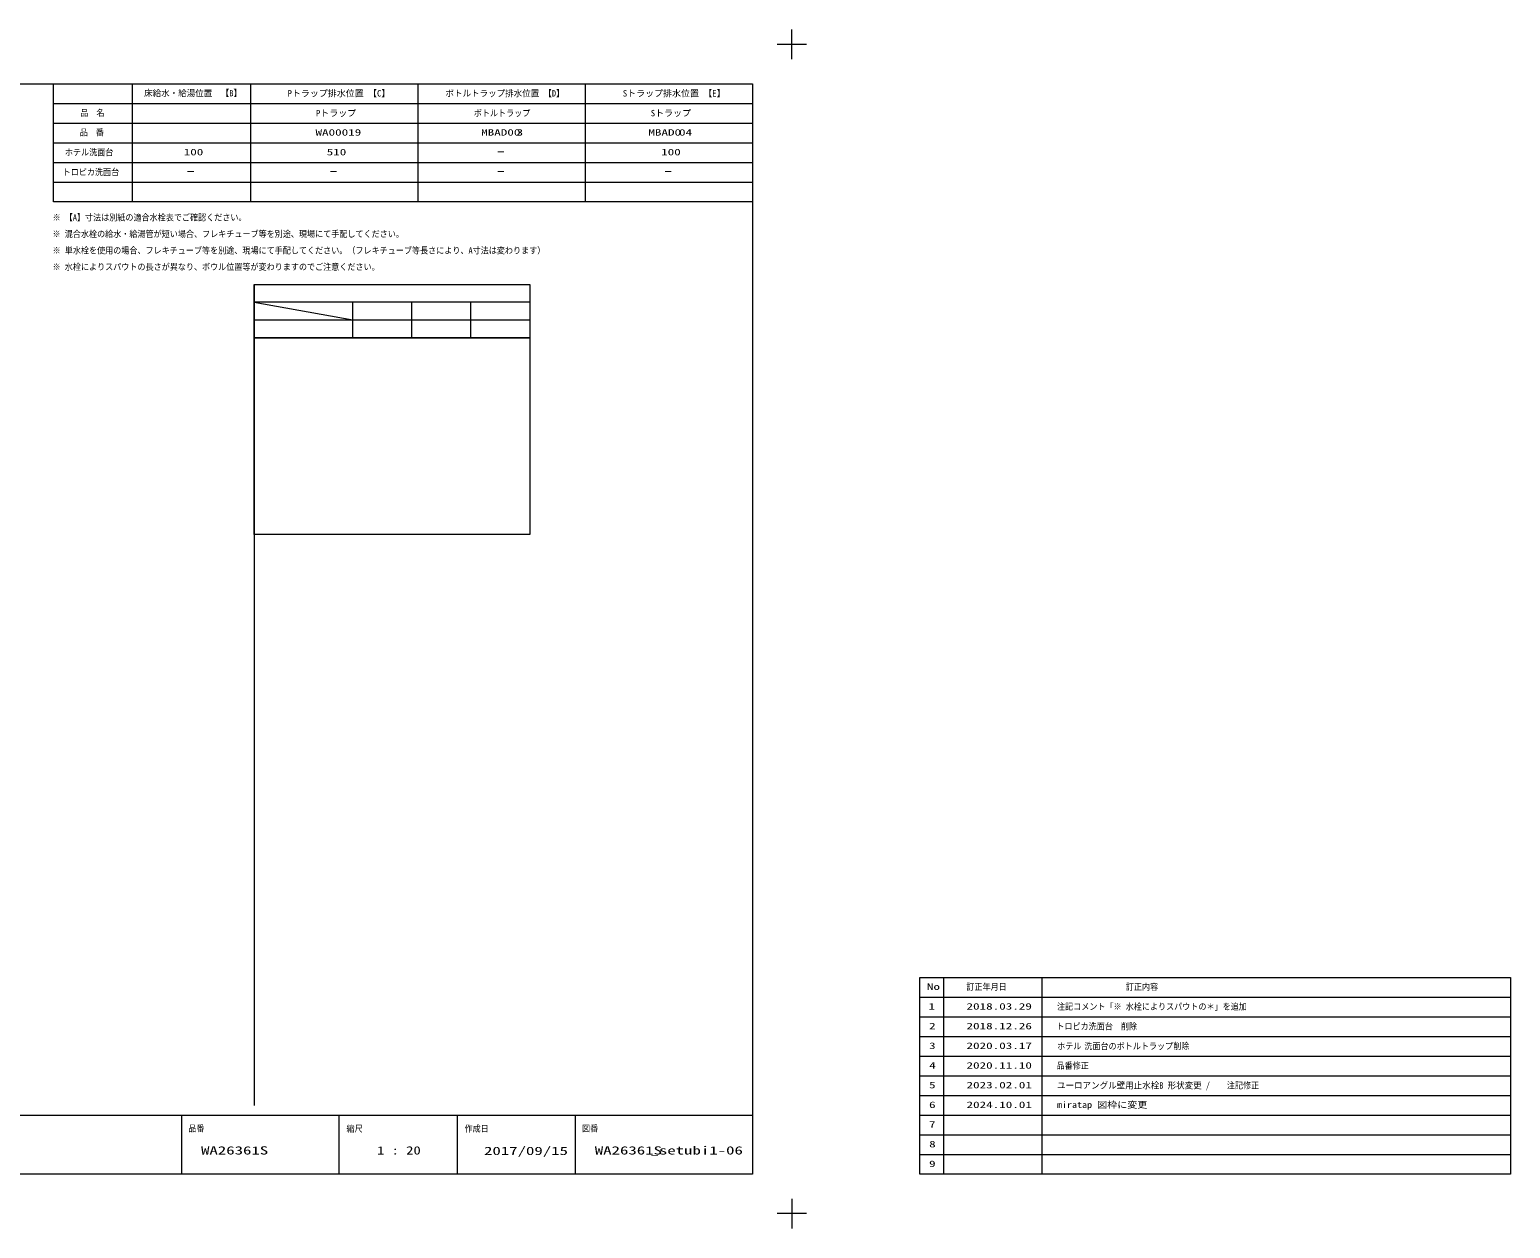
# Model space of a CAD drawing. Units: millimetres, scale not verified. Extents: x -6062 to 6062, y -3045 to 3045.
# Drawn here: x -1459 to 6062, y -3045 to 3045 of the extents above; entities that cross this region are included whole.
import ezdxf
from ezdxf.enums import TextEntityAlignment as Align

# ---------------------------------------------------------------- set-up
doc = ezdxf.new("R2010")
doc.units = ezdxf.units.MM
doc.header["$LTSCALE"] = 20
doc.layers.add('0-0_1図面枠', color=7, linetype='Continuous', lineweight=9)
doc.styles.add('ＭＳ ゴシック', font='')
doc.styles.get('ＭＳ ゴシック').set_extended_font_data('MS Gothic')

# ---------------------------------------------------------------- blocks, each defined once
blk = doc.blocks.new('グループ')
at = {"layer": '0-0_1図面枠'}
for p, q in [((-84000, 57900), (-84000, 60900)), ((84000, 57900), (84000, 60900)), ((-85500, 59400), (-82500, 59400)), ((85500, 59400), (82500, 59400)), ((-84000, -57900), (-84000, -60900)), ((84000, -57900), (84000, -60900)), ((-85500, -59400), (-82500, -59400)), ((85500, -59400), (82500, -59400))]:
    blk.add_line(p, q, dxfattribs=at)
blk = doc.blocks.new('グループ-1')
at = {"layer": '0-0_1図面枠'}
for p, q in [((99400, -35400), (99400, -55400)), ((109400, -35400), (109400, -55400)), ((97000, -37400), (157000, -37400)), ((97000, -39400), (157000, -39400)), ((97000, -41400), (157000, -41400)), ((97000, -43400), (157000, -43400)), ((97000, -45400), (157000, -45400)), ((97000, -47400), (157000, -47400)), ((97000, -49400), (157000, -49400)), ((97000, -51400), (157000, -51400)), ((97000, -53400), (157000, -53400))]:
    blk.add_line(p, q, dxfattribs=at)
blk.add_lwpolyline([(97000, -35400), (157000, -35400), (157000, -55400), (97000, -55400)], close=True, dxfattribs=at)
blk = doc.blocks.new('グループ-2')
at = {"layer": '0-0_1図面枠'}
for p, q in [((-80000, -49400), (80000, -49400)), ((-43000, -49400), (-43000, -55400)), ((22000, -49400), (22000, -55400)), ((38000, -49400), (38000, -55400)), ((50000, -49400), (50000, -55400)), ((62000, -49400), (62000, -55400))]:
    blk.add_line(p, q, dxfattribs=at)
blk.add_lwpolyline([(-80000, 55400), (80000, 55400), (80000, -55400), (-80000, -55400)], close=True, dxfattribs=at)
blk = doc.blocks.new('図面枠')
at = {"layer": '0-0_1図面枠'}
for name in ['グループ', 'グループ-2', 'グループ-1']:
    blk.add_blockref(name, (0, 0), dxfattribs=at)
at = {"layer": '0-0_1図面枠', "style": 'ＭＳ ゴシック'}
for s, height, width, p in [('No', 650.9, 1.5, (97731, -36863.4)), ('訂正年月日', 650.9, 0.9, (101734.4, -36876.6)), ('訂正内容', 650.9, 0.9, (117934.4, -36878.7)), ('1', 650.9, 1.5, (97896.5, -38865.1)), ('2', 650.9, 1.5, (97949.9, -40863.4)), ('3', 650.9, 1.5, (97949.9, -42863.4)), ('4', 650.9, 1.5, (97965.5, -44863.4)), ('5', 650.9, 1.5, (97949.9, -46863.4)), ('6', 650.9, 1.5, (97945.9, -48863.4)), ('品番', 650.9, 0.9, (22696.5, -51268.3)), ('縮尺', 650.9, 0.9, (38765.5, -51291.3)), ('作成日', 650.9, 0.9, (50749.9, -51287.2)), ('図番', 650.9, 0.9, (62699.9, -51268.3)), ('7', 650.9, 1.5, (97934.4, -50863.4)), ('1 : 20', 836.9, 1.3, (41866.9, -53644.8)), ('8', 650.9, 1.5, (97954, -52863.4)), ('9', 650.9, 1.5, (97945.9, -54863.4))]:
    blk.add_text(s, height=height, dxfattribs=dict(at, width=width)).set_placement(p, align=Align.BOTTOM_LEFT)
blk = doc.blocks.new('グループ-4')
at = {"layer": '0-0_1図面枠'}
for p, q in [((17000, 55400), (17000, 43400)), ((29000, 55400), (29000, 43400)), ((46000, 55400), (46000, 43400)), ((63000, 55400), (63000, 43400)), ((9000, 53400), (80000, 53400)), ((9000, 51400), (80000, 51400)), ((9000, 49400), (80000, 49400)), ((9000, 47400), (80000, 47400)), ((9000, 45400), (80000, 45400))]:
    blk.add_line(p, q, dxfattribs=at)
blk.add_lwpolyline([(9000, 55400), (80000, 55400), (80000, 43400), (9000, 43400)], close=True, dxfattribs=at)
blk = doc.blocks.new('グループ-5')
at = {"layer": '0-0_1図面枠'}
blk.add_blockref('グループ-4', (0, 0), dxfattribs=at)
at = {"layer": '0-0_1図面枠', "style": 'ＭＳ ゴシック'}
for s, width, p in [('床給水・給湯位置\u3000【B】', 0.95, (18206.1, 53923.4)), ('ボトルトラップ排水位置 【D】', 0.95, (48822.3, 53906.1)), ('品\u3000名', 0.9, (11720.4, 51921.3)), ('品\u3000番', 0.9, (11666.6, 49930.8)), ('ホテル洗面台', 0.9, (10161, 47917.3)), ('トロピカ洗面台', 0.9, (9928.2, 45905.8))]:
    blk.add_text(s, height=650.9, dxfattribs=dict(at, width=width)).set_placement(p, align=Align.BOTTOM_LEFT)
for s, p in [('Pトラップ排水位置 【C】', (32777.2, 53906.1)), ('Sトラップ排水位置 【E】', (66834.7, 53906.1))]:
    blk.add_text(s, height=650.9, dxfattribs=at).set_placement(p, align=Align.BOTTOM_LEFT)

msp = doc.modelspace()

# ---------------------------------------------------------------- linework, layer by layer
at = {"layer": '0-0_1図面枠'}
for p, q in [((-317.5, 1750), (-317.5, -2420)), ((1082.5, 1660), (-317.5, 1660)), ((-317.5, 1660), (182.5, 1570)), ((182.5, 1480), (182.5, 1660)), ((482.5, 1480), (482.5, 1660)), ((782.5, 1480), (782.5, 1660)), ((-317.5, 1570), (1082.5, 1570))]:
    msp.add_line(p, q, dxfattribs=at)
for points in [[(-317.5, 1750), (1082.5, 1750), (1082.5, 1480), (-317.5, 1480)], [(-317.5, 1480), (1082.5, 1480), (1082.5, 480), (-317.5, 480)]]:
    msp.add_lwpolyline(points, close=True, dxfattribs=at)

# ---------------------------------------------------------------- block references
at = {"layer": '0-0_1図面枠', "xscale": 0.05, "yscale": 0.05}
for name in ['図面枠', 'グループ-5']:
    msp.add_blockref(name, (-1787.5, 0), dxfattribs=at)

# ---------------------------------------------------------------- texts
at = {"layer": '0-0_1図面枠', "style": 'ＭＳ ゴシック'}
for s, p in [('Pトラップ', (-4.25, 2594.82)), ('Sトラップ', (1696.22, 2594.82))]:
    msp.add_text(s, height=32.55, dxfattribs=at).set_placement(p, align=Align.BOTTOM_LEFT)
for s, height, width, p in [('ボトルトラップ', 32.55, 0.9, (797.61, 2594.82)), ('WA00019', 32.55, 1.5, (-6.62, 2496.74)), ('MBAD00', 32.55, 1.5, (834.72, 2496.74)), ('3', 32.55, 1.5, (1014.74, 2496.74)), ('MBAD0', 32.55, 1.5, (1684.23, 2496.74)), ('04', 32.55, 1.5, (1839.66, 2496.74)), ('100', 32.55, 1.5, (-676.11, 2396.74)), ('510', 32.55, 1.5, (50.22, 2396.74)), ('ー', 32.55, 0.9, (913.77, 2396.83)), ('100', 32.55, 1.5, (1748.89, 2396.74)), ('ー', 32.55, 0.9, (-661.23, 2296.83)), ('ー', 32.55, 0.9, (63.77, 2296.83)), ('ー', 32.55, 0.9, (913.77, 2296.83)), ('ー', 32.55, 0.9, (1763.77, 2296.83)), ('※ 【A】寸法は別紙の適合水栓表でご確認ください。', 32.55, 0.9, (-1342.1, 2064.66)), ('※ 混合水栓の給水・給湯管が短い場合、フレキチューブ等を別途、現場にて手配してください。', 32.55, 0.9, (-1342.1, 1980.96)), ('※ 単水栓を使用の場合、フレキチューブ等を別途、現場にて手配してください。（フレキチューブ等長さにより、A寸法は変わります）', 32.55, 0.9, (-1342.1, 1897.03)), ('※ 水栓によりスパウトの長さが異なり、ボウル位置等が変わりますのでご注意ください。', 32.55, 0.9, (-1342.1, 1813.71)), ('2018.03.29', 32.55, 1.5, (3300, -1943.26)), ('注記コメント「※ 水栓によりスパウトの＊」を追加', 32.55, 0.9, (3759.79, -1944.22)), ('2018.12.26', 32.55, 1.5, (3300, -2043.26)), ('トロピカ洗面台\u3000削除', 32.55, 0.9, (3756.34, -2044.61)), ('2020.03.17', 32.55, 1.5, (3300, -2143.26)), ('ホテル', 32.55, 0.9, (3760.4, -2145.08)), ('洗面台のボトルトラップ削除', 32.55, 0.9, (3898.52, -2145.08)), ('2020.11.10', 32.55, 1.5, (3300, -2243.26)), ('品番修正', 32.55, 0.9, (3757.32, -2244.03)), ('2023.02.01', 32.55, 1.5, (3300, -2343.26)), ('ユーロアングル壁用止水栓B 形状変更 /', 32.55, 0.95, (3759.79, -2344.71)), ('注記修正', 32.55, 0.9, (4622.4, -2344.71)), ('2024.10.01', 32.55, 1.5, (3300, -2443.26)), ('miratap 図枠に変更', 32.55, 1.15, (3759.62, -2442.97)), ('WA26361S', 41.79, 1.5, (-587.98, -2682.24)), ('2017/09/15', 41.79, 1.5, (849.28, -2684.72)), ('WA26361S', 41.79, 1.5, (1412.02, -2682.24)), ('_setubi1-06', 41.79, 1.5, (1695.1, -2682.24))]:
    msp.add_text(s, height=height, dxfattribs=dict(at, width=width)).set_placement(p, align=Align.BOTTOM_LEFT)

doc.saveas('drawing.dxf')
